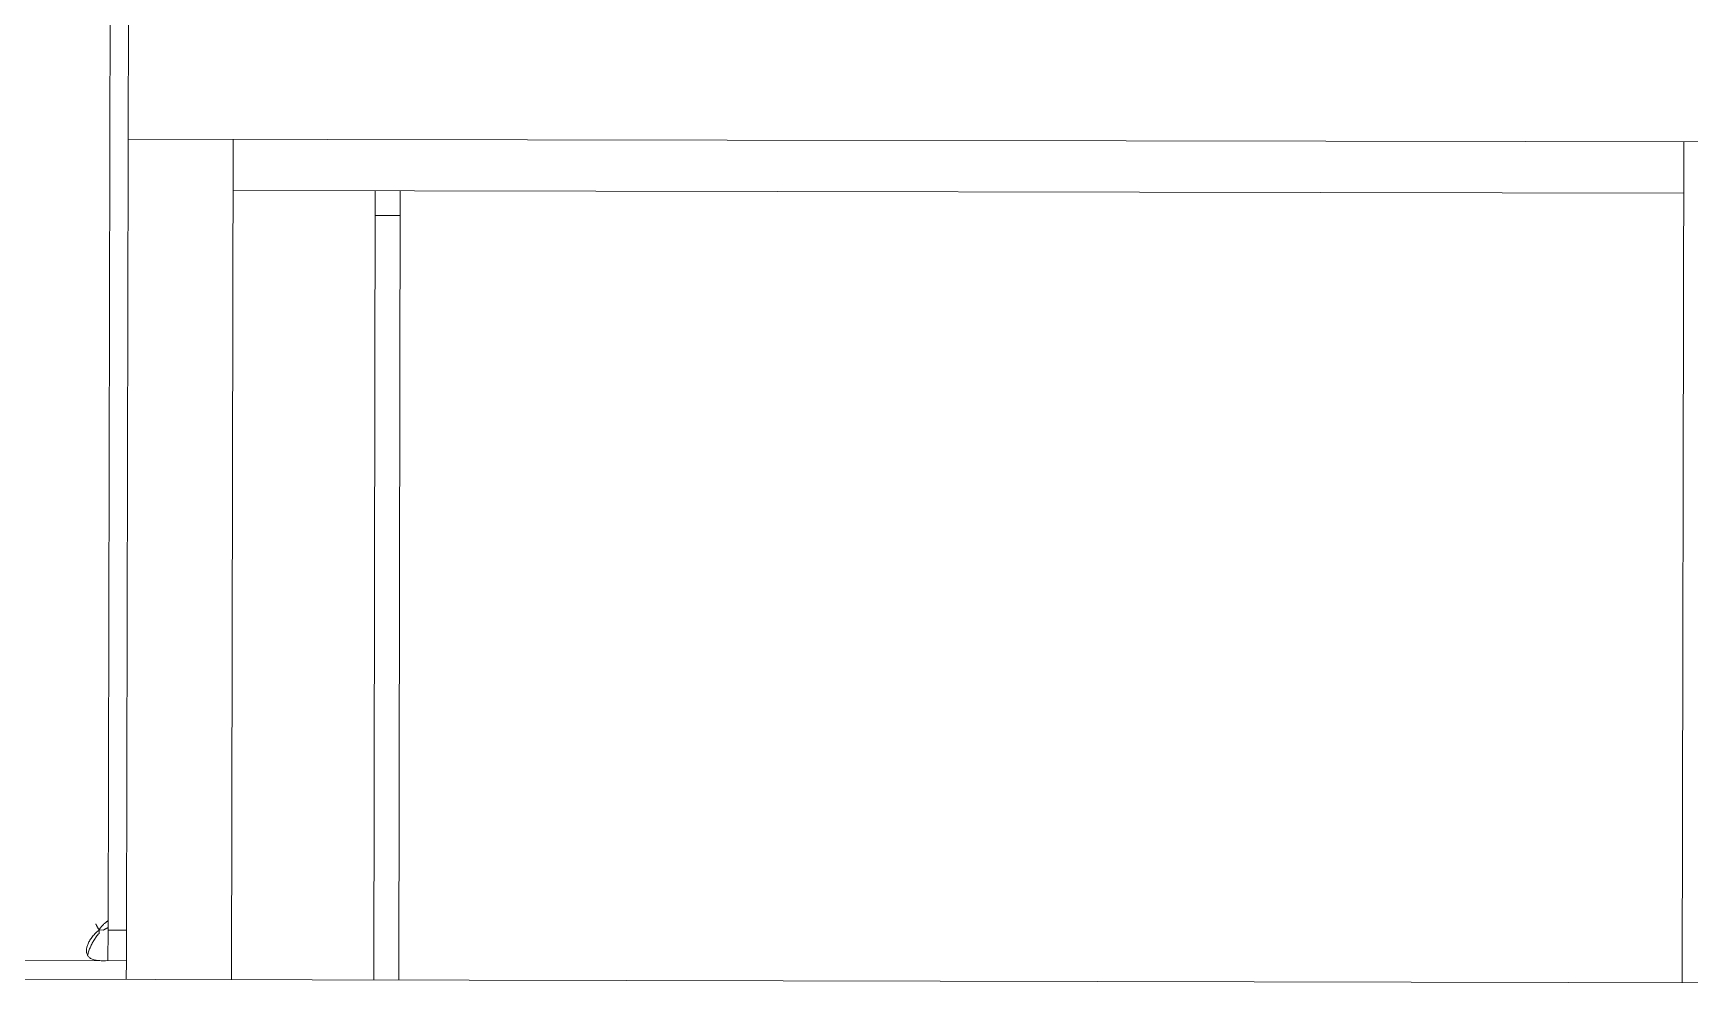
# Model space of a CAD drawing. Extents: x 766778 to 845620, y 133762 to 209800.
# Drawn here: x 784946.5 to 785216.4, y 191313.3 to 191470.4 of the extents above; entities that cross this region are included whole.
import ezdxf

# ---------------------------------------------------------------- set-up
doc = ezdxf.new("R2010")
doc.units = 0
doc.header["$MEASUREMENT"] = 0
doc.layers.get('0').update_dxf_attribs({"color": 1, "linetype": 'CONTINUOUS'})
doc.layers.add('LA-4748_SHOWN', color=2, linetype='CONTINUOUS', lineweight=53)

# ---------------------------------------------------------------- blocks, each defined once
blk = doc.blocks.new('ENGINE')
at = {"layer": 'LA-4748_SHOWN', "color": 252, "lineweight": 5}
for p, q in [((943911.7, 206179.49), (943910.81, 206020.9)), ((943914.7, 206179.48), (943913.81, 206020.88)), ((943914.53, 206149.66), (944176.53, 206148.28)), ((943931.64, 206149.57), (943930.92, 206012.78)), ((944167.21, 206011.45), (944167.93, 206148.33)), ((944167.88, 206139.97), (943931.6, 206141.22)), ((943954.73, 206141.09), (943954.06, 206012.65)), ((943958.16, 206012.63), (943958.83, 206141.07)), ((943958.81, 206137.07), (943954.71, 206137.09)), ((943908.81, 206021.91), (943908.83, 206021.86)), ((943908.83, 206021.86), (943908.86, 206021.82)), ((943908.86, 206021.82), (943908.88, 206021.78)), ((943908.88, 206021.78), (943908.95, 206021.65)), ((943909.99, 206021.72), (943909.9, 206021.63)), ((943910.08, 206021.81), (943909.99, 206021.72)), ((943910.16, 206021.89), (943910.08, 206021.81)), ((943910.24, 206021.96), (943910.16, 206021.89)), ((943910.31, 206022.03), (943910.24, 206021.96)), ((943910.39, 206022.09), (943910.31, 206022.03)), ((943910.45, 206022.15), (943910.39, 206022.09)), ((943910.51, 206022.2), (943910.45, 206022.15)), ((943910.57, 206022.24), (943910.51, 206022.2)), ((943910.62, 206022.28), (943910.57, 206022.24)), ((943910.67, 206022.31), (943910.62, 206022.28)), ((943910.71, 206022.34), (943910.67, 206022.31)), ((943910.74, 206022.36), (943910.71, 206022.34)), ((943910.77, 206022.38), (943910.74, 206022.36)), ((943910.79, 206022.39), (943910.77, 206022.38)), ((943910.8, 206022.39), (943910.79, 206022.39)), ((943910.81, 206022.4), (943910.8, 206022.39)), ((943910.81, 206022.39), (943910.81, 206022.4)), ((943907.69, 206018.97), (943907.62, 206018.83)), ((943907.77, 206019.12), (943907.69, 206018.97)), ((943907.86, 206019.26), (943907.77, 206019.12)), ((943907.95, 206019.41), (943907.86, 206019.26)), ((943908.05, 206019.56), (943907.95, 206019.41)), ((943908.16, 206019.71), (943908.05, 206019.56)), ((943908.28, 206019.86), (943908.16, 206019.71)), ((943908.41, 206020), (943908.28, 206019.86)), ((943908.41, 206019.07), (943908.32, 206018.91)), ((943908.54, 206020.15), (943908.41, 206020)), ((943908.5, 206019.22), (943908.41, 206019.07)), ((943908.6, 206019.37), (943908.5, 206019.22)), ((943908.69, 206020.3), (943908.54, 206020.15)), ((943908.69, 206019.51), (943908.6, 206019.37)), ((943908.84, 206020.45), (943908.69, 206020.3)), ((943908.79, 206019.66), (943908.69, 206019.51)), ((943908.9, 206019.8), (943908.79, 206019.66)), ((943909, 206020.59), (943908.84, 206020.45)), ((943909.01, 206019.95), (943908.9, 206019.8)), ((943908.95, 206021.65), (943908.97, 206021.61)), ((943908.97, 206021.61), (943908.99, 206021.56)), ((943908.99, 206021.56), (943909.01, 206021.52)), ((943909.17, 206020.74), (943909, 206020.59)), ((943909.01, 206021.52), (943909.04, 206021.48)), ((943909.12, 206020.09), (943909.01, 206019.95)), ((943909.04, 206021.48), (943909.06, 206021.43)), ((943909.06, 206021.43), (943909.1, 206021.35)), ((943909.1, 206021.35), (943909.13, 206021.3)), ((943909.23, 206020.23), (943909.12, 206020.09)), ((943909.13, 206021.3), (943909.17, 206021.22)), ((943909.17, 206021.22), (943909.19, 206021.17)), ((943909.35, 206020.88), (943909.17, 206020.74)), ((943909.19, 206021.17), (943909.24, 206021.09)), ((943909.35, 206020.36), (943909.23, 206020.23)), ((943909.24, 206021.09), (943909.26, 206021.05)), ((943909.26, 206021.05), (943909.31, 206020.96)), ((943909.31, 206020.96), (943909.33, 206020.92)), ((943909.42, 206021.06), (943909.32, 206020.93)), ((943909.33, 206020.92), (943909.35, 206020.88)), ((943909.33, 206020.92), (943910.08, 206020.91)), ((943909.35, 206020.88), (943909.35, 206020.36)), ((943909.52, 206021.19), (943909.42, 206021.06)), ((943909.62, 206021.31), (943909.52, 206021.19)), ((943909.71, 206021.42), (943909.62, 206021.31)), ((943909.81, 206021.53), (943909.71, 206021.42)), ((943909.9, 206021.63), (943909.81, 206021.53)), ((943910.11, 206020.93), (943910.08, 206020.91)), ((943910.14, 206020.95), (943910.11, 206020.93)), ((943910.17, 206020.96), (943910.14, 206020.95)), ((943910.2, 206020.98), (943910.17, 206020.96)), ((943910.23, 206021), (943910.2, 206020.98)), ((943910.26, 206021.01), (943910.23, 206021)), ((943910.26, 206021.01), (943910.32, 206021.04)), ((943910.35, 206021.06), (943910.32, 206021.04)), ((943910.38, 206021.08), (943910.35, 206021.06)), ((943910.41, 206021.09), (943910.38, 206021.08)), ((943910.44, 206021.11), (943910.41, 206021.09)), ((943910.47, 206021.12), (943910.44, 206021.11)), ((943910.5, 206021.14), (943910.47, 206021.12)), ((943910.5, 206021.14), (943910.56, 206021.17)), ((943910.59, 206021.19), (943910.56, 206021.17)), ((943910.63, 206021.2), (943910.59, 206021.19)), ((943910.63, 206021.2), (943910.69, 206021.23)), ((943910.72, 206021.25), (943910.69, 206021.23)), ((943910.75, 206021.26), (943910.72, 206021.25)), ((943910.78, 206021.28), (943910.75, 206021.26)), ((943910.81, 206021.29), (943910.78, 206021.28)), ((943910.81, 206020.9), (943910.78, 206015.9)), ((943913.81, 206020.88), (943910.81, 206020.9)), ((943913.81, 206020.88), (943913.78, 206015.88)), ((943907.3, 206017.77), (943907.29, 206017.66)), ((943907.29, 206017.66), (943907.29, 206017.54)), ((943907.29, 206017.54), (943907.29, 206017.39)), ((943907.29, 206017.39), (943907.31, 206017.24)), ((943907.32, 206017.9), (943907.3, 206017.77)), ((943907.31, 206017.24), (943907.34, 206017.11)), ((943907.34, 206018.02), (943907.32, 206017.9)), ((943907.37, 206018.15), (943907.34, 206018.02)), ((943907.34, 206017.11), (943907.38, 206016.98)), ((943907.41, 206018.28), (943907.37, 206018.15)), ((943907.38, 206016.98), (943907.43, 206016.85)), ((943907.45, 206018.42), (943907.41, 206018.28)), ((943907.43, 206016.85), (943907.49, 206016.74)), ((943907.5, 206018.55), (943907.45, 206018.42)), ((943907.51, 206016.93), (943907.47, 206016.78)), ((943907.49, 206016.74), (943907.57, 206016.63)), ((943907.56, 206018.69), (943907.5, 206018.55)), ((943907.55, 206017.07), (943907.51, 206016.93)), ((943907.59, 206017.22), (943907.55, 206017.07)), ((943907.62, 206018.83), (943907.56, 206018.69)), ((943907.57, 206016.63), (943907.65, 206016.53)), ((943907.64, 206017.37), (943907.59, 206017.22)), ((943907.69, 206017.53), (943907.64, 206017.37)), ((943907.65, 206016.53), (943907.75, 206016.44)), ((943907.75, 206017.68), (943907.69, 206017.53)), ((943907.81, 206017.83), (943907.75, 206017.68)), ((943907.75, 206016.44), (943907.85, 206016.36)), ((943907.87, 206017.99), (943907.81, 206017.83)), ((943907.85, 206016.36), (943907.97, 206016.29)), ((943907.94, 206018.14), (943907.87, 206017.99)), ((943908.01, 206018.3), (943907.94, 206018.14)), ((943907.97, 206016.29), (943908.1, 206016.22)), ((943908.08, 206018.45), (943908.01, 206018.3)), ((943908.16, 206018.61), (943908.08, 206018.45)), ((943908.24, 206018.76), (943908.16, 206018.61)), ((943908.32, 206018.91), (943908.24, 206018.76)), ((943555.26, 206014.89), (945316.37, 206004.99)), ((943853.78, 206016.22), (943913.78, 206015.88)), ((943908.1, 206016.22), (943908.24, 206016.16)), ((943908.24, 206016.16), (943908.39, 206016.11)), ((943908.39, 206016.11), (943908.55, 206016.06)), ((943908.55, 206016.06), (943908.72, 206016.02)), ((943908.72, 206016.02), (943908.89, 206015.99)), ((943908.89, 206015.99), (943909.08, 206015.97)), ((943909.08, 206015.97), (943909.27, 206015.94)), ((943909.27, 206015.94), (943909.48, 206015.93)), ((943909.48, 206015.93), (943909.69, 206015.91)), ((943909.69, 206015.91), (943909.9, 206015.91)), ((943909.9, 206015.91), (943910.13, 206015.9)), ((943910.13, 206015.9), (943910.36, 206015.9)), ((943913.78, 206015.88), (943913.76, 206012.88))]:
    blk.add_line(p, q, dxfattribs=at)

msp = doc.modelspace()

# ---------------------------------------------------------------- block references
at = {"color": 7, "linetype": 'Continuous', "rotation": 0.1984573570547499}
msp.add_blockref('ENGINE', (-158232.80366, -17964.77499), dxfattribs=at)

doc.saveas('drawing.dxf')
